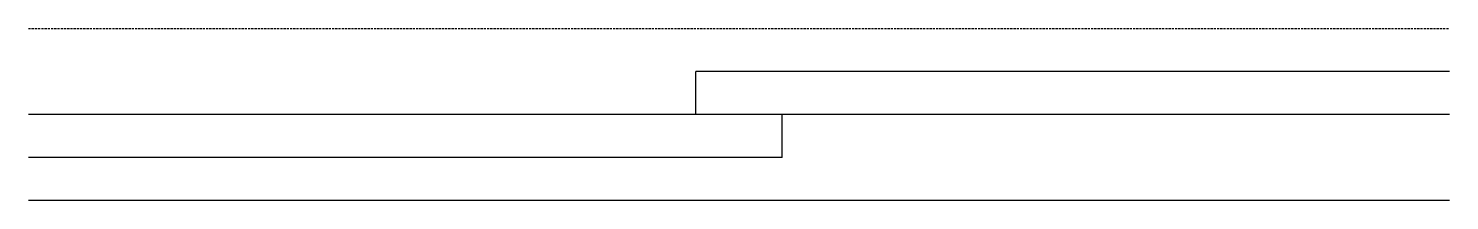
# Model space of a CAD drawing. Header units: millimetres. Extents: x 4576 to 4741, y 759 to 779.
import ezdxf

# ---------------------------------------------------------------- set-up
doc = ezdxf.new("R2010")
doc.units = ezdxf.units.MM
doc.linetypes.add('HIDDEN', pattern=[0.375, 0.25, -0.125])

msp = doc.modelspace()

# ---------------------------------------------------------------- linework, layer by layer
at = {"linetype": 'HIDDEN'}
msp.add_line((4575.72, 778.62), (4740.72, 778.62), dxfattribs=at)
for p, q in [((4740.72, 773.62), (4653.22, 773.62)), ((4653.22, 768.62), (4653.22, 773.62)), ((4740.72, 768.62), (4575.72, 768.62)), ((4663.22, 763.62), (4663.22, 768.62)), ((4663.22, 763.62), (4575.72, 763.62)), ((4740.72, 758.62), (4575.72, 758.62))]:
    msp.add_line(p, q)

doc.saveas('drawing.dxf')
